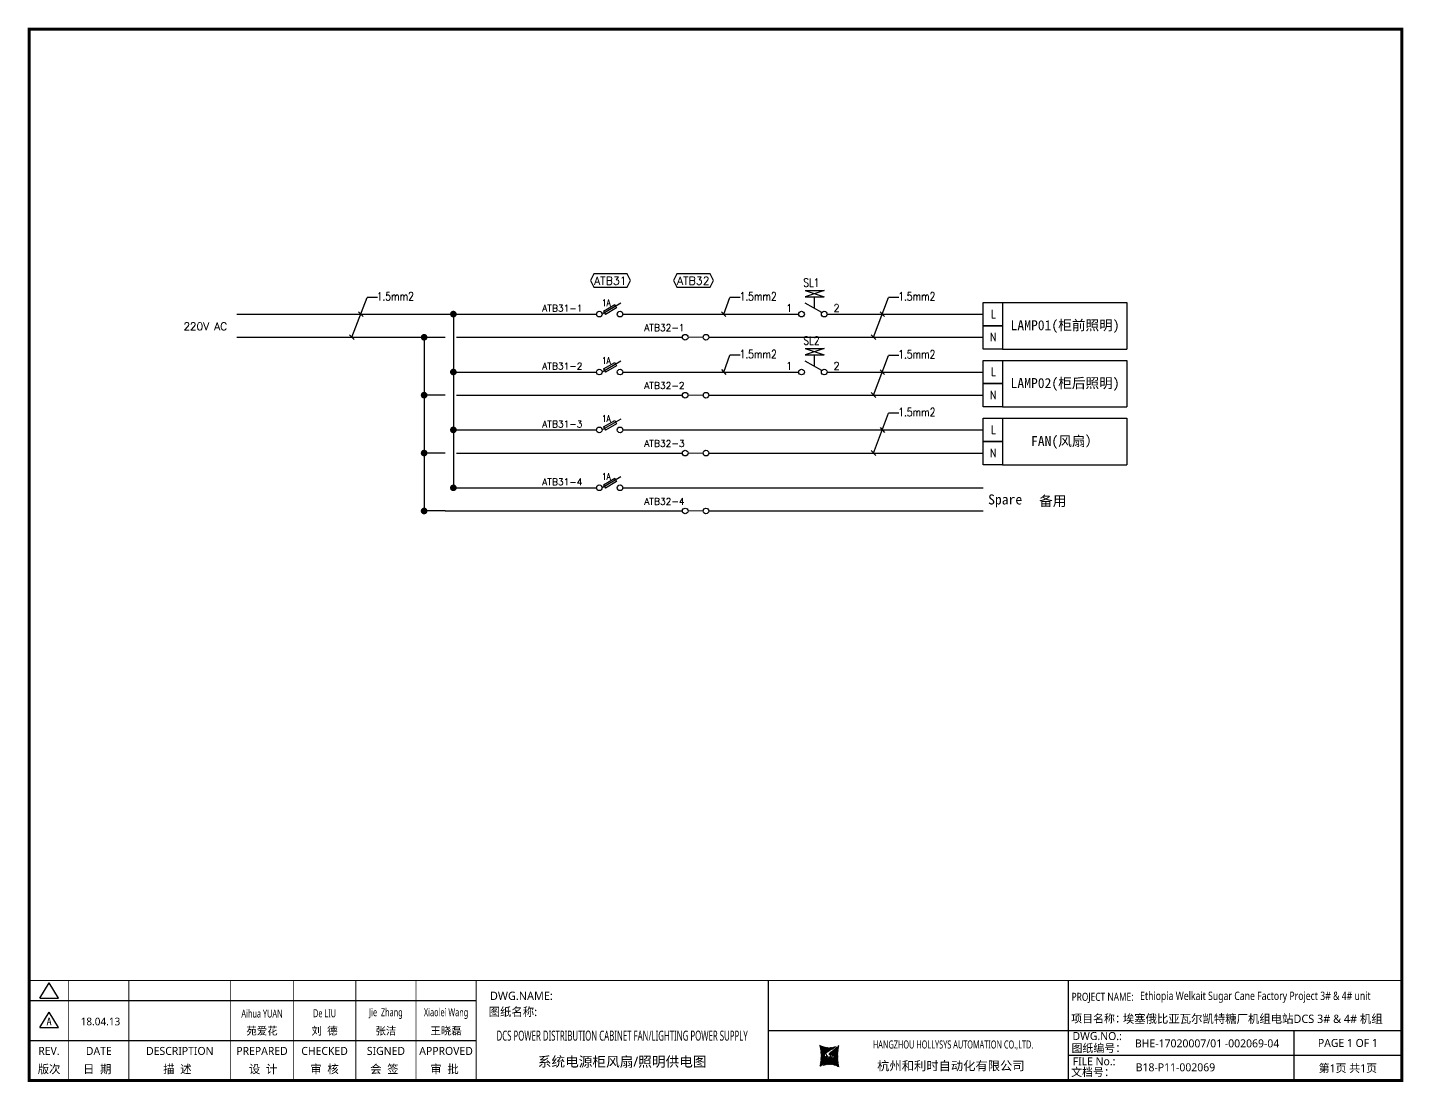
# Model space of a CAD drawing. Extents: x 81437 to 204847, y -54769 to -29444.
# Drawn here: x 86472 to 90597, y -32607 to -29444 of the extents above; entities that cross this region are included whole.
import ezdxf
from ezdxf.enums import TextEntityAlignment as Align
from ezdxf.lldxf.tags import DXFTag

# ---------------------------------------------------------------- set-up
doc = ezdxf.new("R2010")
doc.units = 0
doc.header["$LTSCALE"] = 100
doc.header["$MEASUREMENT"] = 0
for name, color, linetype in [('t', 1, 'Continuous'), ('TEXT', 7, 'Continuous'), ('WIRING', 3, 'Continuous'), ('标准图框及表格', 7, 'Continuous')]:
    doc.layers.add(name, color=color, linetype=linetype)
doc.layers.add('细实线', color=7, linetype='Continuous', lineweight=20)
doc.styles.add('HZ', font='arial.ttf', dxfattribs={"width": 0.7})
doc.styles.add('HZTXT1', font='', dxfattribs={"width": 0.8})
doc.styles.add('ROMANS', font='romans', dxfattribs={"width": 0.8, "height": 2})
doc.styles.add('SIMPLEX', font='simplex')
doc.styles.get("Standard").update_dxf_attribs({"font": ''})
doc.styles.add('微软雅黑', font='')
doc.styles.get('HZTXT1').set_extended_font_data('SimSun')
doc.styles.get('Standard').set_extended_font_data('SimSun')
doc.styles.get('微软雅黑').set_extended_font_data('Microsoft YaHei')
tags = doc.linetypes.add('CENTER', pattern=[2, 1.25, -0.25, 0.25, -0.25]).pattern_tags.tags
tags[10:11] = [DXFTag(74, 4), DXFTag(75, 0), DXFTag(340, '0'), DXFTag(46, 1.0), DXFTag(50, 0.0), DXFTag(44, 0.0), DXFTag(45, 0.0)]
tags[8:9] = [DXFTag(74, 4), DXFTag(75, 0), DXFTag(340, '0'), DXFTag(46, 1.0), DXFTag(50, 0.0), DXFTag(44, 0.0), DXFTag(45, 0.0)]
tags[6:7] = [DXFTag(74, 4), DXFTag(75, 0), DXFTag(340, '0'), DXFTag(46, 1.0), DXFTag(50, 0.0), DXFTag(44, 0.0), DXFTag(45, 0.0)]
tags[4:5] = [DXFTag(74, 4), DXFTag(75, 0), DXFTag(340, '0'), DXFTag(46, 1.0), DXFTag(50, 0.0), DXFTag(44, 0.0), DXFTag(45, 0.0)]
tags = doc.linetypes.add('HIDDEN', pattern=[0.375, 0.25, -0.125]).pattern_tags.tags
tags[6:7] = [DXFTag(74, 4), DXFTag(75, 0), DXFTag(340, '0'), DXFTag(46, 1.0), DXFTag(50, 0.0), DXFTag(44, 0.0), DXFTag(45, 0.0)]
tags[4:5] = [DXFTag(74, 4), DXFTag(75, 0), DXFTag(340, '0'), DXFTag(46, 1.0), DXFTag(50, 0.0), DXFTag(44, 0.0), DXFTag(45, 0.0)]
pattern_1 = [(45, (-6.162819773475348, -58.86246267448996), (-0.736262898216564, 0.7362628982165641), [])]

# ---------------------------------------------------------------- blocks, each defined once
blk = doc.blocks.new('图框')
at = {"layer": '标准图框及表格'}
h = blk.add_hatch(dxfattribs=at)
h.set_pattern_fill('ANSI31', color=5, scale=8.329863809039892, style=0)
h.set_pattern_definition(pattern_1)
edge = h.paths.add_edge_path()
edge.add_arc((2393.094436262916, -3057.016314091056), 55.18534773488954, 238.1092081981581, 291.6531626184834)
edge.add_line((2413.457117633552, -3108.307481089123), (2382.362679957259, -3129.105284474292))
edge.add_arc((2232.744557938924, -3137.191253253037), 135.3602868968974, 346.3915348661821, 374.2500326978034)
edge.add_line((2364.304773850054, -3169.039594784347), (2391.343418124445, -3146.7148906974))
edge.add_line((2385.17637942767, -3139.143911424919), (2389.981166822123, -3139.761302572286))
edge.add_spline(control_points=[(2391.307199095063, -3146.750097628447), (2392.196661605914, -3145.885543305817), (2393.808172678844, -3144.319160410171), (2393.706362376579, -3140.114756849009), (2391.263680388605, -3139.875266105763), (2389.959101290711, -3139.747359722689)], knot_values=[0, 0, 0, 0, 6.844331067525468, 12.40042740766005, 18.76924275352248, 18.76924275352248, 18.76924275352248, 18.76924275352248], weights=[1, 1, 1, 1, 1, 1], degree=3, periodic=0)
edge.add_spline(control_points=[(2382.352543285211, -3129.127895979397), (2381.626555155563, -3129.73152025812), (2380.315378592357, -3130.821700626719), (2379.381276507607, -3132.24510027398), (2378.964379386169, -3132.880374753903)], knot_values=[0, 0, 0, 0, 5.253673658024614, 9.488438564008057, 9.488438564008057, 9.488438564008057, 9.488438564008057], weights=[1, 1, 1, 1, 1], degree=3, periodic=0)
edge.add_spline(control_points=[(2380.109845815059, -3131.144179531064), (2379.558651433159, -3131.767985770505), (2378.469607692277, -3133.249177120419), (2378.75000888206, -3136.59141356358), (2381.696031569307, -3138.758015293683), (2384.022624161043, -3139.007997601494), (2385.15175362843, -3139.129317677358)], knot_values=[10.66597461496156, 10.66597461496156, 10.66597461496156, 10.66597461496156, 18.97770399508879, 28.89455822145742, 41.119553648298, 52.64692538081317, 52.64692538081317, 52.64692538081317, 52.64692538081317], weights=[1, 1, 1, 1, 1, 1, 1], degree=3, periodic=0)
h = blk.add_hatch(dxfattribs=at)
h.set_pattern_fill('ANSI31', color=3, scale=8.329863809039892, style=0)
h.set_pattern_definition(pattern_1)
edge = h.paths.add_edge_path()
edge.add_line((2396.306912351669, -3134.638821765021), (2401.543221691929, -3135.303048767099))
edge.add_spline(control_points=[(2394.881673431148, -3127.632408877759), (2393.992210920092, -3128.496963200258), (2392.380699847337, -3130.063346096064), (2392.482510149457, -3134.26774965708), (2394.925192137576, -3134.507240400384), (2396.229771235499, -3134.635146783385)], knot_values=[0, 0, 0, 0, 6.844331067526932, 12.40042740766158, 18.76924275352342, 18.76924275352342, 18.76924275352342, 18.76924275352342], weights=[1, 1, 1, 1, 1, 1], degree=3, periodic=0)
edge.add_line((2421.884098676157, -3105.342911721815), (2394.845454401773, -3127.667615808762))
edge.add_spline(control_points=[(2406.462349776273, -3142.781070641064), (2406.85282482484, -3142.285248106444), (2407.700959278394, -3140.915136680455), (2407.438863643569, -3137.791092942495), (2404.4928409567, -3135.624491212552), (2402.166248364556, -3135.374508904741), (2401.037118897577, -3135.253188828716)], knot_values=[12.65408913243743, 12.65408913243743, 12.65408913243743, 12.65408913243743, 18.97770399508879, 28.89455822145742, 41.119553648298, 52.64692538081317, 52.64692538081317, 52.64692538081317, 52.64692538081317], weights=[1, 1, 1, 1, 1, 1, 1], degree=3, periodic=0)
edge.add_line((2405.463463917236, -3143.838156073773), (2406.618423075823, -3142.594514654259))
edge.add_line((2403.858524028219, -3145.261600863971), (2405.463463917236, -3143.838156073904))
edge.add_line((2372.73175489228, -3166.075025417009), (2403.826192568573, -3145.277222031841))
edge.add_arc((2393.094436262916, -3217.366192415033), 55.18534773488965, 58.10920819815809, 111.6531626184834)
edge.add_arc((2553.444314586908, -3137.191253253037), 135.360286896897, 166.3915348661823, 194.2500326978024)
at = {"color": 7}
for p, q in [((2209.47921527367, -2910.443887418679), (2209.47921527367, -3210.443887418679)), ((3109.47921527367, -2910.443887418679), (3109.47921527367, -3210.443887418679)), ((-6.162819773475348, -2970.443887418679), (1333.995352829523, -2970.443887418679)), ((-6.162819773475348, -3090.443887418679), (1333.995352829523, -3090.443887418679)), ((2209.47921527367, -3060.443887418679), (3109.47921527367, -3060.443887418679)), ((3109.47921527367, -3060.443887418679), (4109.47921527367, -3060.443887418679)), ((3785.62275226965, -3060.443887418679), (3785.62275226965, -3210.443887418679)), ((4109.47921527367, -3135.443887418679), (3109.47921527367, -3135.443887418679))]:
    blk.add_line(p, q, dxfattribs=at)
at = {"color": 7, "const_width": 3}
blk.add_lwpolyline([(4109.47921527367, -2910.443887418679), (-6.162819773475348, -2910.443887418679)], dxfattribs=at)
at = {"layer": 't', "color": 7}
for p, q in [((25.78656344305637, -2963.855076038152), (53.73638948711596, -2917.984787991318)), ((81.68621553114644, -2963.855076038152), (53.73638948711596, -2917.984787991318)), ((25.78656344305637, -2963.855076038152), (81.68621553114644, -2963.855076038152)), ((25.78656344305637, -3051.839702165522), (53.73638948711596, -3005.969414118631)), ((81.68621553114644, -3051.839702165522), (53.73638948711596, -3005.969414118631)), ((25.78656344305637, -3051.839702165522), (81.68621553114644, -3051.839702165522))]:
    blk.add_line(p, q, dxfattribs=at)
at = {"layer": 't', "color": 7, "const_width": 9.61519705431492}
blk.add_lwpolyline([(4109.47921527367, -3210.443887418679), (4109.47921527367, -58.86246267448996), (-6.162819773475348, -58.86246267448996), (-6.162819773475348, -3210.443887418679)], close=True, dxfattribs=at)
at = {"layer": 't', "color": 7, "const_width": 2.40379926357873}
for points in [[(112.6024995874977, -2911.645787050457), (112.6024995874977, -3210.443887418679)], [(292.8874443558816, -2911.645787050457), (292.8874443558816, -3210.443887418679)], [(598.2254953145239, -2911.645787050457), (598.2254953145239, -3215.27550872017)], [(785.8254793036103, -2911.645787050457), (785.8254793036103, -3215.27550872017)], [(973.4254632926677, -2911.645787050457), (973.4254632926677, -3215.27550872017)], [(1153.71040806111, -2911.645787050457), (1153.71040806111, -3215.27550872017)], [(1333.995352829523, -2911.645787050457), (1333.995352829523, -3215.27550872017)]]:
    blk.add_lwpolyline(points, dxfattribs=at)
at = {"color": 7, "linetype": 'CENTER', "style": '微软雅黑'}
for s, height, p in [('项目名称：', 24, (3118.237888517288, -3036.94681899895)), ('图纸编号：', 24, (3119.058468482224, -3125.527001057468)), ('杭州和利时自动化有限公司', 27, (2536.38633266712, -3179.976961063531)), ('文档号：', 24, (3117.869572934458, -3197.591179766443))]:
    blk.add_text(s, height=height, dxfattribs=at).set_placement(p)
at = {"color": 7, "style": '微软雅黑', "flags": 8}
for tag, p, height in [('DWG.NAME:', (1375.473639447489, -2969.2419877869), 25), ('DWG.NO.:', (3122.023352488108, -3089.264933317976), 24), ('图纸编号', (3309.199899152482, -3111.267140832559), 24), ('FILENO.:', (3122.509725826509, -3164.966587124836), 24), ('文档号', (3311.563545755656, -3182.994948628203), 24)]:
    blk.add_attdef(tag, p, '', height=height, dxfattribs=at)
at = {"color": 7, "style": '微软雅黑', "width": 0.8, "flags": 8}
for tag, p, height in [('PROJECTNAME:', (3119.317365890063, -2971.670387076527), 24), ('PROJECT_NAME', (3324.743137664682, -2969.191656158461), 25)]:
    blk.add_attdef(tag, p, '', height=height, dxfattribs=at)
at = {"color": 7, "style": '微软雅黑', "flags": 8}
for tag, height, width, p in [('RENLIU', 24, 0.7, (692.0254873090671, -3009.243060483925)), ('SHUFENWANG', 24, 0.7, (879.6254712981536, -3009.243060483925)), ('FANGHOU', 24, 0.7, (1063.567935676903, -3009.243060483925)), ('DANDANLI', 24, 0.7, (1243.852880445316, -3009.243060483925)), ('#10STATIONONTROLCABINETCOVER', 30, 0.6, (1771.737284051596, -3076.044837234568)), ('HANGZHOUHOLLYSYSAUTOMATIONCO.,LTD.', 24, 0.7, (2763.919484516009, -3104.577265918681))]:
    blk.add_attdef(tag, text='', height=height, dxfattribs=dict(at, width=width)).set_placement(p, align=Align.MIDDLE)
for tag, p in [('图纸名称:', (1371.649552043295, -3024.785799731683)), ('项目名称', (3272.897224152879, -3045.626842364768))]:
    blk.add_attdef(tag, text='', height=25, dxfattribs=at).set_placement(p, align=Align.BOTTOM_LEFT)
at = {"color": 7, "flags": 8}
blk.add_attdef('A', text='', height=23, dxfattribs=at).set_placement((53.73638948711596, -3033.744016823508), align=Align.MIDDLE)
at = {"color": 7, "style": '微软雅黑', "flags": 8}
for tag, height, p in [('设计时间', 23, (207.7030023673433, -3033.744016823508)), ('刘仁', 23, (692.0254873090671, -3061.050838701933)), ('王姝芬', 23, (879.6254712981536, -3061.050838701933)), ('侯方', 23, (1063.567935676903, -3061.050838701933)), ('李丹丹', 23, (1243.852880445316, -3061.050838701933)), ('PAGEXOFX', 24, (3947.55098377166, -3097.943887418679)), ('REV.', 24, (53.21983990701119, -3121.911417548025)), ('DATE', 24, (202.7449719716897, -3121.911417548025)), ('DESCRIPTION', 24, (445.5564698352027, -3121.911417548025)), ('PREPARED', 24, (692.0254873090671, -3121.911417548025)), ('CHECKED', 24, (879.625471298139, -3121.911417548025)), ('SIGNED', 24, (1063.567935676889, -3121.911417548025)), ('APPROVED', 24, (1243.852880445316, -3121.911417548025)), ('图纸名称', 30, (1771.737284051596, -3153.557526718527)), ('第几页共几页', 24, (3947.55098377166, -3172.943887418679))]:
    blk.add_attdef(tag, text='', height=height, dxfattribs=at).set_placement(p, align=Align.MIDDLE)
at = {"layer": 't', "color": 7, "style": '微软雅黑'}
for s, p in [('版次', (53.73638948711596, -3176.462903945333)), ('日  期', (198.0371495971121, -3176.462903945333)), ('描  述', (438.3267756979694, -3176.462903945333)), ('设  计', (695.3342144116759, -3176.462903945333)), ('审  核', (879.4319590690502, -3176.462903945333)), ('会  签', (1058.860113302311, -3176.462903945333)), ('审  批', (1239.145058070724, -3176.462903945333))]:
    blk.add_text(s, height=25, dxfattribs=at).set_placement(p, align=Align.MIDDLE_CENTER)
at = {"layer": '标准图框及表格', "color": 5, "style": 'HZ'}
for s, p in [('pgqh', (2367.722055843864, -3118.539690870716)), ('hollilas', (2367.889081852576, -3144.830947292762))]:
    blk.add_text(s, height=5.205656721233694, dxfattribs=at).set_placement(p)
at = {"layer": '标准图框及表格', "color": 3, "style": 'HZ'}
for s, height, p in [('auto', 8.676094535389492, (2394.744307490306, -3133.062499086471)), ('hollysys', 4.338047267694746, (2396.375285240625, -3158.593924068552))]:
    blk.add_text(s, height=height, dxfattribs=at).set_placement(p)

msp = doc.modelspace()

# ---------------------------------------------------------------- linework, layer by layer
at = {"color": 3, "lineweight": -3}
for p, q in [((88803.25864140826, -30233.09627267225), (88859.61299494942, -30233.09627267225)), ((88859.61299494942, -30233.09627267225), (88803.25864140826, -30251.91318578694)), ((88803.25864140826, -30233.09627267225), (88859.61299494942, -30251.91318578694)), ((87444.30266293944, -30372.92065000891), (87489.42395580982, -30253.56084903302)), ((87520.68267689712, -30253.56084903302), (87489.42395580982, -30253.56084903302)), ((88558.75876194294, -30303.78788520328), (88577.34038366305, -30253.56084903302)), ((88608.59910475035, -30253.56084903302), (88577.34038366305, -30253.56084903302)), ((88853.30480977314, -30298.640658395), (88803.23169374323, -30271.08634726204)), ((88803.25864140826, -30251.91318578694), (88859.61299494942, -30251.91318578694)), ((88831.43581817884, -30286.6065561395), (88831.43581817884, -30251.91318578694)), ((89007.92723743818, -30372.92065000891), (89053.0485303085, -30253.56084903302)), ((89084.3072513958, -30253.56084903302), (89053.0485303085, -30253.56084903302)), ((89394.54987135655, -30268.7602964038), (89766.91592736178, -30268.7602964038)), ((89766.91592736178, -30268.7602964038), (89766.91592736178, -30408.08257327004)), ((87463.97082355022, -30296.48601478759), (87477.71384462915, -30311.08975561896)), ((88515.83819867836, -30303.48041427219), (88515.83819867836, -30303.48041427219)), ((88515.83819867836, -30303.48041427219), (88515.83819867836, -30303.48041427219)), ((88515.83819867836, -30303.48041427219), (88515.83819867836, -30303.48041427219)), ((88551.8872514035, -30296.48601478759), (88565.63027248243, -30311.08975561896)), ((89027.59539804896, -30296.48601478759), (89041.33841912789, -30311.08975561896)), ((87437.03663282256, -30365.1995514171), (87450.7796539015, -30379.80329224847)), ((89000.6612073213, -30365.1995514171), (89014.40422840024, -30379.80329224847)), ((88558.75876194294, -30477.05879219163), (88577.34038366305, -30426.83175602138)), ((88608.59910475035, -30426.83175602138), (88577.34038366305, -30426.83175602138)), ((88803.25864140826, -30406.6746505917), (88859.61299494942, -30425.49156370639)), ((88859.61299494942, -30406.6746505917), (88803.25864140826, -30425.49156370639)), ((88803.25864140826, -30406.6746505917), (88859.61299494942, -30406.6746505917)), ((88803.25864140826, -30425.49156370639), (88859.61299494942, -30425.49156370639)), ((88831.43581817884, -30460.184934059), (88831.43581817884, -30425.49156370639)), ((89007.92723743818, -30546.49902792836), (89053.0485303085, -30427.13922695247)), ((89084.3072513958, -30427.13922695247), (89053.0485303085, -30427.13922695247)), ((89394.54987135655, -30408.08257327004), (89766.91592736178, -30408.08257327004)), ((89394.54987135655, -30442.33867432324), (89766.91592736178, -30442.33867432324)), ((89766.91592736178, -30442.33867432324), (89766.91592736178, -30581.66095118948)), ((88551.8872514035, -30469.75692177595), (88565.63027248243, -30484.36066260732)), ((88853.30480977314, -30472.21903631445), (88803.23169374323, -30444.66472518149)), ((89027.59539804896, -30470.06439270704), (89041.33841912789, -30484.66813353841)), ((89000.6612073213, -30538.77792933655), (89014.40422840024, -30553.38167016792)), ((89007.92723743818, -30720.0774058478), (89053.0485303085, -30600.71760487192)), ((89084.3072513958, -30600.71760487192), (89053.0485303085, -30600.71760487192)), ((89394.54987135655, -30581.66095118948), (89766.91592736178, -30581.66095118948)), ((89027.59539804896, -30643.64277062648), (89041.33841912789, -30658.24651145786)), ((89394.54987135655, -30615.91705224269), (89766.91592736178, -30615.91705224269)), ((89766.91592736178, -30615.91705224269), (89766.91592736178, -30755.23932910899)), ((89000.6612073213, -30712.356307256), (89014.40422840024, -30726.96004808737)), ((89394.54987135655, -30755.23932910899), (89766.91592736178, -30755.23932910899))]:
    msp.add_line(p, q, dxfattribs=at)
at = {"color": 43, "lineweight": -3}
for p, q in [((87099.39745800718, -30303.48041427219), (88177.24868205373, -30303.48041427219)), ((87748.30540822123, -30303.48041427219), (87748.30540822123, -30824.21554803053)), ((88256.40342221558, -30303.48041427219), (88783.65422869558, -30303.48041427219)), ((88868.73190499705, -30303.48041427219), (89336.49892266226, -30303.48041427219)), ((87748.30540822123, -30477.05879219163), (88177.24868205373, -30477.05879219163)), ((88256.40342221558, -30477.05879219163), (88783.65422869558, -30477.05879219163)), ((88868.73190499705, -30477.05879219163), (89336.49892266226, -30477.05879219163)), ((87748.30540822123, -30650.63717011108), (88177.24868205373, -30650.63717011108)), ((88256.40342221558, -30650.63717011108), (89336.49892266226, -30650.63717011108)), ((87748.30540822123, -30824.21554803053), (88177.24868205373, -30824.21554803053)), ((88256.40342221558, -30824.21554803053), (89336.49892266226, -30824.21554803058))]:
    msp.add_line(p, q, dxfattribs=at)
at = {"color": 5, "lineweight": -3}
for p, q in [((87099.39745800718, -30372.92065000891), (87660.59149315223, -30372.92065000891)), ((87660.59149315223, -30372.92065000891), (87660.59149315223, -30893.65578376731)), ((87757.7367711798, -30372.92065000891), (88434.87697307, -30372.92065000891)), ((88514.03171323185, -30372.92065000891), (89336.49892266226, -30372.92065000891)), ((87757.7367711798, -30546.49902792841), (88434.87697307, -30546.49902792836)), ((88514.03171323185, -30546.49902792836), (89336.49892266226, -30546.49902792841)), ((87757.7367711798, -30720.07740584786), (88434.87697307, -30720.07740584786)), ((88514.03171323185, -30720.07740584786), (89336.49892266226, -30720.07740584786)), ((87723.54521281566, -30893.65578376731), (88434.87697307, -30893.65578376731)), ((88514.03171323185, -30893.65578376734), (89336.49892266226, -30893.65578376736))]:
    msp.add_line(p, q, dxfattribs=at)
at = {"color": 5, "linetype": 'CENTER', "lineweight": -3}
for p, q in [((87660.59149315223, -30372.92065000891), (87723.54521281566, -30372.92065000891)), ((87723.54521281566, -30546.49902792841), (87660.59149315223, -30546.49902792841)), ((87723.54521281566, -30720.07740584786), (87660.59149315223, -30720.07740584786)), ((87723.54521281566, -30893.65578376731), (87660.59149315223, -30893.65578376731))]:
    msp.add_line(p, q, dxfattribs=at)
at = {"color": 3, "lineweight": -3}
for points in [[(88269.73954979665, -30183.07355788078), (88169.73954979665, -30183.07355788078), (88159.73954979665, -30203.07355788078), (88169.73954979665, -30223.07355788078), (88269.73954979665, -30223.07355788078), (88279.73954979665, -30203.07355788078), (88269.73954979665, -30183.07355788078)], [(88518.3109598418, -30183.1040271533), (88418.3109598418, -30183.1040271533), (88408.3109598418, -30203.1040271533), (88418.3109598418, -30223.1040271533), (88518.3109598418, -30223.1040271533), (88528.3109598418, -30203.1040271533), (88518.3109598418, -30183.1040271533)]]:
    msp.add_lwpolyline(points, dxfattribs=at)
for points in [[(89336.49892266226, -30268.7602964038), (89394.54987135655, -30268.7602964038), (89394.54987135655, -30338.42143483689), (89336.49892266226, -30338.42143483689)], [(89336.49892266226, -30338.42143483689), (89394.54987135655, -30338.42143483689), (89394.54987135655, -30408.08257327004), (89336.49892266226, -30408.08257327004)], [(89336.49892266226, -30442.33867432324), (89394.54987135655, -30442.33867432324), (89394.54987135655, -30511.99981275639), (89336.49892266226, -30511.99981275639)], [(89336.49892266226, -30511.99981275639), (89394.54987135655, -30511.99981275639), (89394.54987135655, -30581.66095118948), (89336.49892266226, -30581.66095118948)], [(89336.49892266226, -30615.91705224269), (89394.54987135655, -30615.91705224269), (89394.54987135655, -30685.57819067584), (89336.49892266226, -30685.57819067584)], [(89336.49892266226, -30685.57819067584), (89394.54987135655, -30685.57819067584), (89394.54987135655, -30755.23932910899), (89336.49892266226, -30755.23932910899)]]:
    msp.add_lwpolyline(points, close=True, dxfattribs=at)
at = {"color": 3, "lineweight": -3, "const_width": 10}
for points in [[(87748.30540822123, -30308.48041427219, -1), (87748.30540822123, -30298.48041427219, -1)], [(87660.59149315223, -30377.92065000891, -1), (87660.59149315223, -30367.92065000891, -1)], [(87748.30540822123, -30482.05879219163, -1), (87748.30540822123, -30472.05879219163, -1)], [(87660.59149315223, -30551.49902792841, -1), (87660.59149315223, -30541.49902792841, -1)], [(87748.30540822123, -30655.63717011108, -1), (87748.30540822123, -30645.63717011108, -1)], [(87660.59149315223, -30725.07740584786, -1), (87660.59149315223, -30715.07740584786, -1)], [(87748.30540822123, -30829.21554803053, -1), (87748.30540822123, -30819.21554803053, -1)], [(87660.59149315223, -30898.65578376731, -1), (87660.59149315223, -30888.65578376731, -1)]]:
    msp.add_lwpolyline(points, format="xyb", close=True, dxfattribs=at)
at = {"layer": 'TEXT', "color": 3}
for p, q in [((88250.07572325188, -30270.88778708021), (88194.19409531544, -30303.48041427219)), ((88198.62143703413, -30294.40723130208), (88232.04375937078, -30275.04375038362)), ((88232.04375937078, -30275.04375038362), (88237.82026844492, -30285.01428972367)), ((88198.62143703413, -30294.40723130208), (88204.39794610834, -30304.37777064207)), ((88237.82026844492, -30285.01428972367), (88204.39794610834, -30304.37777064207)), ((88250.07572325188, -30444.46616499966), (88194.19409531544, -30477.05879219163)), ((88198.62143703413, -30467.98560922152), (88232.04375937078, -30448.62212830306)), ((88198.62143703413, -30467.98560922152), (88204.39794610834, -30477.95614856152)), ((88237.82026844492, -30458.59266764312), (88204.39794610834, -30477.95614856152)), ((88232.04375937078, -30448.62212830306), (88237.82026844492, -30458.59266764312)), ((88250.07572325188, -30618.04454291911), (88194.19409531544, -30650.63717011108)), ((88198.62143703413, -30641.56398714097), (88232.04375937078, -30622.20050622251)), ((88198.62143703413, -30641.56398714097), (88204.39794610834, -30651.53452648096)), ((88237.82026844492, -30632.17104556256), (88204.39794610834, -30651.53452648096)), ((88232.04375937078, -30622.20050622251), (88237.82026844492, -30632.17104556256)), ((88250.07572325188, -30791.62292083855), (88194.19409531544, -30824.21554803053)), ((88198.62143703413, -30815.14236506042), (88232.04375937078, -30795.77888414196)), ((88198.62143703413, -30815.14236506042), (88204.39794610834, -30825.11290440041)), ((88237.82026844492, -30805.74942348201), (88204.39794610834, -30825.11290440041)), ((88232.04375937078, -30795.77888414196), (88237.82026844492, -30805.74942348201))]:
    msp.add_line(p, q, dxfattribs=at)
at = {"layer": 'WIRING', "color": 3}
for centre in [(88185.72138868461, -30303.48041427219), (88247.93071558469, -30303.48041427219), (88792.12693532647, -30303.48041427219), (88860.25919836617, -30303.48041427219), (88443.34967970088, -30372.92065000891), (88505.55900660096, -30372.92065000891), (88185.72138868461, -30477.05879219163), (88247.93071558469, -30477.05879219163), (88792.12693532647, -30477.05879219163), (88860.25919836617, -30477.05879219163), (88443.34967970088, -30546.49902792836), (88505.55900660096, -30546.49902792836), (88185.72138868461, -30650.63717011108), (88247.93071558469, -30650.63717011108), (88443.34967970088, -30720.07740584786), (88505.55900660096, -30720.07740584786), (88185.72138868461, -30824.21554803053), (88247.93071558469, -30824.21554803053), (88443.34967970088, -30893.65578376731), (88505.55900660096, -30893.65578376731)]:
    msp.add_circle(centre, 8.472706630890025, dxfattribs=at)
at = {"layer": '细实线'}
for p, q in [((88497.08629997008, -30372.92065000891), (88451.82238633177, -30372.92065000891)), ((88497.08629997008, -30546.49902792836), (88451.82238633177, -30546.49902792836)), ((88497.08629997008, -30720.07740584786), (88451.82238633177, -30720.07740584786)), ((88497.08629997008, -30893.65578376731), (88451.82238633177, -30893.65578376731))]:
    msp.add_line(p, q, dxfattribs=at)

# ---------------------------------------------------------------- block references
at = {"color": 1}
ref = msp.add_blockref('图框', (86482.51886702035, -29390.33974976701), dxfattribs=at)
ref.add_attrib('PROJECTNAME:', 'PROJECT NAME:', (89601.83623291041, -32362.01013684354), dxfattribs={"color": 7, "height": 24, "style": '微软雅黑', "width": 0.8000000000000002})
ref.add_attrib('FILENO.:', 'FILE No.:', (89605.02859284685, -32555.30633689184), dxfattribs={"color": 7, "height": 24, "style": '微软雅黑'})
ref.add_attrib('DWG.NO.:', 'DWG.NO.:', (89604.54221950845, -32479.60468308498), dxfattribs={"color": 7, "height": 24, "style": '微软雅黑'})
ref.add_attrib('PAGEXOFX', 'PAGE 1 OF 1', dxfattribs={"color": 7, "height": 24, "style": '微软雅黑', "flags": 8}).set_placement((90430.069850792, -32488.28363718569), align=Align.MIDDLE)
ref.add_attrib('PROJECT_NAME', 'Ethiopia Welkait Sugar Cane Factory Project 3# & 4# unit', (89807.26200468504, -32359.53140592547), dxfattribs={"color": 7, "height": 25, "style": '微软雅黑', "width": 0.8})
ref.add_attrib('项目名称', '埃塞俄比亚瓦尔凯特糖厂机组电站DCS 3# & 4# 机组', dxfattribs={"color": 7, "height": 25, "style": '微软雅黑'}).set_placement((89755.41609117323, -32435.96659213178), align=Align.BOTTOM_LEFT)
ref.add_attrib('HANGZHOUHOLLYSYSAUTOMATIONCO.,LTD.', 'HANGZHOU HOLLYSYS AUTOMATION CO.,LTD.', dxfattribs={"color": 7, "height": 24, "style": '微软雅黑', "width": 0.6999999999999998}).set_placement((89246.43835153636, -32494.91701568569), align=Align.MIDDLE)
ref.add_attrib('图纸名称:', '图纸名称:', dxfattribs={"color": 7, "height": 25, "style": '微软雅黑', "flags": 8}).set_placement((87854.16841906364, -32415.12554949869), align=Align.BOTTOM_LEFT)
ref.add_attrib('#10STATIONONTROLCABINETCOVER', 'DCS POWER DISTRIBUTION CABINET FAN/LIGHTING POWER SUPPLY', dxfattribs={"color": 7, "height": 30, "style": '微软雅黑', "width": 0.6, "flags": 8}).set_placement((88254.25615107195, -32466.38458700158), align=Align.MIDDLE)
ref.add_attrib('DWG.NAME:', 'DWG.NAME:', (87857.99250646784, -32359.58173755391), dxfattribs={"color": 7, "height": 25, "style": '微软雅黑', "flags": 8})
ref.add_attrib('DANDANLI', 'Xiaolei Wang', dxfattribs={"color": 7, "height": 24, "style": '微软雅黑', "width": 0.6999999999999998, "flags": 8}).set_placement((87726.37174746566, -32399.58281025093), align=Align.MIDDLE)
ref.add_attrib('FANGHOU', 'Jie  Zhang', dxfattribs={"color": 7, "height": 24, "style": '微软雅黑', "width": 0.6999999999999998, "flags": 8}).set_placement((87546.08680269725, -32399.58281025093), align=Align.MIDDLE)
ref.add_attrib('SHUFENWANG', 'De LIU', dxfattribs={"color": 7, "height": 24, "style": '微软雅黑', "width": 0.6999999999999998, "flags": 8}).set_placement((87362.1443383185, -32399.58281025093), align=Align.MIDDLE)
ref.add_attrib('RENLIU', 'Aihua YUAN', dxfattribs={"color": 7, "height": 24, "style": '微软雅黑', "width": 0.6999999999999998, "flags": 8}).set_placement((87174.54435432941, -32399.58281025093), align=Align.MIDDLE)
ref.add_attrib('APPROVED', 'APPROVED', dxfattribs={"color": 7, "height": 24, "style": '微软雅黑'}).set_placement((87726.37174746566, -32512.25116731503), align=Align.MIDDLE)
ref.add_attrib('SIGNED', 'SIGNED', dxfattribs={"color": 7, "height": 24, "style": '微软雅黑'}).set_placement((87546.08680269725, -32512.25116731503), align=Align.MIDDLE)
ref.add_attrib('CHECKED', 'CHECKED', dxfattribs={"color": 7, "height": 24, "style": '微软雅黑'}).set_placement((87362.1443383185, -32512.25116731503), align=Align.MIDDLE)
ref.add_attrib('PREPARED', 'PREPARED', dxfattribs={"color": 7, "height": 24, "style": '微软雅黑'}).set_placement((87174.54435432941, -32512.25116731503), align=Align.MIDDLE)
ref.add_attrib('DESCRIPTION', 'DESCRIPTION', dxfattribs={"color": 7, "height": 24, "style": '微软雅黑'}).set_placement((86928.07533685555, -32512.25116731503), align=Align.MIDDLE)
ref.add_attrib('DATE', 'DATE', dxfattribs={"color": 7, "height": 24, "style": '微软雅黑', "flags": 8}).set_placement((86685.26383899205, -32512.25116731503), align=Align.MIDDLE)
ref.add_attrib('REV.', 'REV.', dxfattribs={"color": 7, "height": 24, "style": '微软雅黑', "flags": 8}).set_placement((86535.73870692737, -32512.25116731503), align=Align.MIDDLE)
ref.add_attrib('A', 'A', dxfattribs={"color": 7, "height": 23, "flags": 8}).set_placement((86536.25525650746, -32424.08376659052), align=Align.MIDDLE)
ref.add_attrib('设计时间', '18.04.13', dxfattribs={"color": 7, "height": 23, "style": '微软雅黑', "flags": 8}).set_placement((86690.2218693877, -32424.08376659052), align=Align.MIDDLE)
ref.add_attrib('李丹丹', '王晓磊', dxfattribs={"color": 7, "height": 23, "style": '微软雅黑', "flags": 8}).set_placement((87726.37174746566, -32451.39058846894), align=Align.MIDDLE)
ref.add_attrib('侯方', '张洁', dxfattribs={"color": 7, "height": 23, "style": '微软雅黑', "flags": 8}).set_placement((87546.08680269725, -32451.39058846894), align=Align.MIDDLE)
ref.add_attrib('王姝芬', '刘  德', dxfattribs={"color": 7, "height": 23, "style": '微软雅黑', "flags": 8}).set_placement((87362.1443383185, -32451.39058846894), align=Align.MIDDLE)
ref.add_attrib('刘仁', '苑爱花', dxfattribs={"color": 7, "height": 23, "style": '微软雅黑', "flags": 8}).set_placement((87174.54435432941, -32451.39058846894), align=Align.MIDDLE)
ref.add_attrib('图纸名称', '系统电源柜风扇/照明供电图', dxfattribs={"color": 7, "height": 30, "style": '微软雅黑', "flags": 8}).set_placement((88254.25615107195, -32543.89727648554), align=Align.MIDDLE)
ref.add_attrib('文档号', 'B18-P11-002069', (89794.08241277601, -32573.33469839521), dxfattribs={"color": 7, "height": 24, "style": '微软雅黑', "flags": 8})
ref.add_attrib('图纸编号', 'BHE-17020007/01 -002069-04', (89791.71876617282, -32501.60689059957), dxfattribs={"color": 7, "height": 24, "style": '微软雅黑', "flags": 8})
ref.add_attrib('第几页共几页', '第1页 共1页', dxfattribs={"color": 7, "height": 24, "style": '微软雅黑', "flags": 8}).set_placement((90430.069850792, -32563.28363718569), align=Align.MIDDLE)

# ---------------------------------------------------------------- texts
at = {"style": 'ROMANS', "width": 0.8}
for s, p in [('SL1', (88821.73014031237, -30209.0705146593)), ('SL2', (88821.73014031237, -30382.6488925788))]:
    msp.add_text(s, height=25, dxfattribs=at).set_placement(p, align=Align.MIDDLE)
at = {"color": 3, "lineweight": -3, "style": 'ROMANS', "width": 0.8}
for p in [(87518.48860423607, -30262.76592979285), (88606.4050320893, -30262.76592979285), (89082.11317873475, -30262.76592979285), (88606.4050320893, -30436.03683678121), (89082.11317873475, -30436.3443077123), (89082.11317873475, -30609.92268563174)]:
    msp.add_text('1.5mm2', height=25, dxfattribs=at).set_placement(p)
at = {"color": 7, "linetype": 'HIDDEN', "lineweight": -3, "style": 'SIMPLEX'}
for s, p in [('ATB31-1', (88074.85305600756, -30285.79262595463)), ('ATB32-1', (88380.89627256253, -30344.13294869419)), ('ATB31-2', (88074.85305600756, -30459.37100387407)), ('ATB32-2', (88380.89627256253, -30517.71132661369)), ('ATB31-3', (88074.85305600756, -30632.94938179358)), ('ATB32-3', (88380.89627256253, -30691.28970453314)), ('ATB31-4', (88074.85305600756, -30806.52775971302)), ('ATB32-4', (88380.89627256253, -30864.86808245258))]:
    msp.add_text(s, height=20, dxfattribs=at).set_placement(p, align=Align.MIDDLE)
at = {"linetype": 'HIDDEN', "lineweight": -3, "style": 'ROMANS'}
for s, p in [('1', (88745.25297804506, -30297.04404745125)), ('2', (88887.50866740572, -30297.04404745125)), ('1', (88745.25297804506, -30470.62242537069)), ('2', (88887.50866740572, -30470.62242537069))]:
    msp.add_text(s, height=23, dxfattribs=at).set_placement(p)
at = {"lineweight": -3, "style": 'ROMANS', "width": 0.8}
for s, p in [('L', (89367.06703901142, -30302.75635998477)), ('N', (89367.06703901142, -30372.41749841792)), ('L', (89367.06703901142, -30476.33473790421)), ('N', (89367.06703901142, -30545.99587633736)), ('L', (89367.06703901142, -30649.91311582372)), ('N', (89367.06703901142, -30719.57425425681))]:
    msp.add_text(s, height=25, dxfattribs=at).set_placement(p, align=Align.MIDDLE)
at = {"lineweight": -3, "style": 'HZTXT1'}
for s, p in [('LAMP01(柜前照明)', (89582.21774356542, -30338.49254740858)), ('LAMP02(柜后照明)', (89582.21774356542, -30512.07092532803)), ('FAN(风扇）', (89582.21774356542, -30685.64930324753)), ('Spare', (89402.6582397994, -30863.15820078938)), ('备用', (89545.25707412924, -30863.15820078938))]:
    msp.add_text(s, height=30, dxfattribs=at).set_placement(p, align=Align.MIDDLE)
at = {"linetype": 'HIDDEN', "lineweight": -3, "style": 'ROMANS'}
msp.add_text('220V AC', height=23, dxfattribs=at).set_placement((87004.51735453523, -30340.30873737915), align=Align.MIDDLE)
at = {"layer": 'TEXT', "lineweight": -3, "style": 'ROMANS'}
for s, p in [('ATB31', (88218.77592213292, -30203.3306559977)), ('ATB32', (88467.34733217806, -30203.36112527027))]:
    msp.add_text(s, height=24, dxfattribs=at).set_placement(p, align=Align.MIDDLE)
at = {"layer": 'TEXT', "color": 3, "style": 'ROMANS', "width": 0.8}
for p in [(88206.62114919847, -30279.44585506789), (88206.62114919847, -30453.02423298733), (88206.62114919847, -30626.60261090678), (88206.62114919847, -30800.18098882623)]:
    msp.add_text('1A', height=20, dxfattribs=at).set_placement(p, align=Align.CENTER)

doc.saveas('drawing.dxf')
